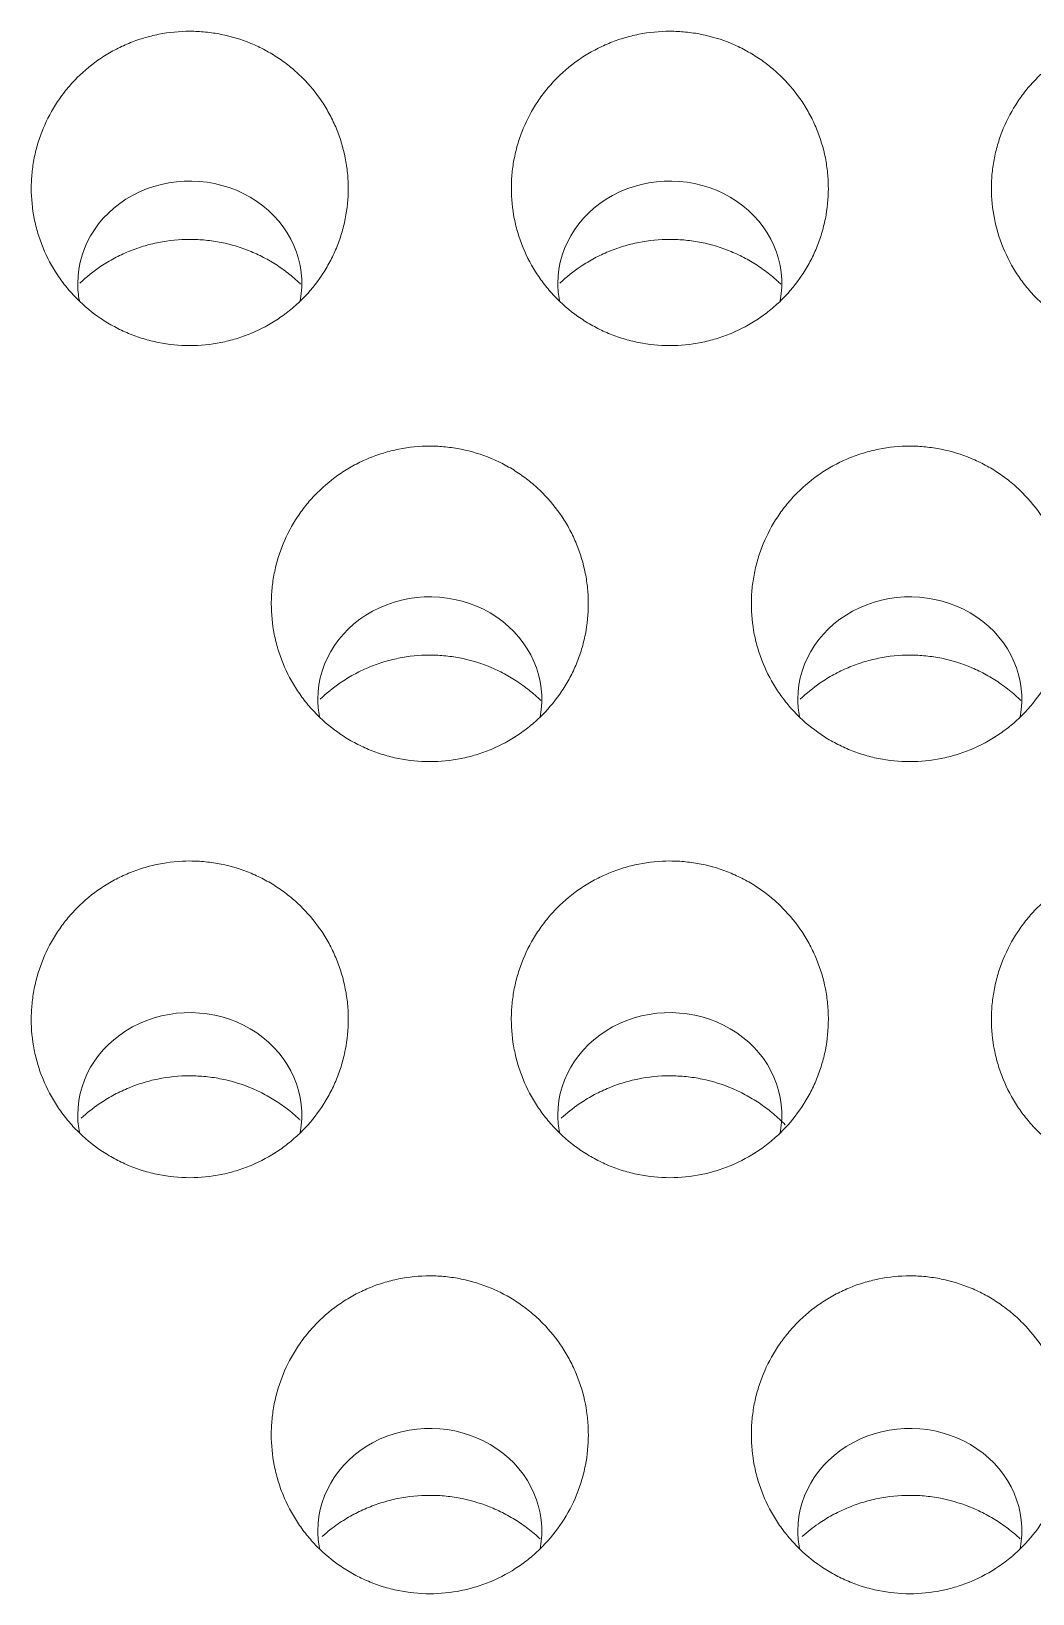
# Model space of a CAD drawing. Header units: millimetres. Extents: x 70151 to 230897, y 35202 to 113211.
# Drawn here: x 179191.67 to 179197.91, y 69223.71 to 69233.44 of the extents above; entities that cross this region are included whole.
import ezdxf

# ---------------------------------------------------------------- set-up
doc = ezdxf.new("R2010")
doc.units = ezdxf.units.MM
doc.header["$LTSCALE"] = 50
doc.layers.add('2-con', color=2, linetype='Continuous')
doc.layers.add('mark-B', color=2, linetype='Continuous', lineweight=20)

# ---------------------------------------------------------------- blocks, each defined once
blk = doc.blocks.new('무풍1WAY 대형')
at = {"layer": 'mark-B'}
for centre, start_param, end_param in [((-542.2275, -464.6576), 2.964977, 6.283185), ((-542.2275, -464.6576), 0, 0.172588), ((-539.2399, -464.6576), 2.964977, 6.283185), ((-539.2399, -464.6576), 0, 0.172588), ((-540.7337, -467.2448), 2.966255, 6.283185), ((-540.7337, -467.2448), 0, 0.171318), ((-537.7461, -467.2448), 2.966255, 6.283185), ((-537.7461, -467.2448), 0, 0.171318), ((-542.2275, -469.8321), 2.967433, 6.283185), ((-542.2275, -469.8321), 0, 0.17014), ((-539.2399, -469.8321), 2.967433, 6.283185), ((-539.2399, -469.8321), 0, 0.17014), ((-540.7337, -472.4195), 2.96861, 6.283185), ((-540.7337, -472.4195), 0, 0.168862), ((-537.7461, -472.4195), 2.96861, 6.283185), ((-537.7461, -472.4195), 0, 0.168862)]:
    blk.add_ellipse(centre, major_axis=(0.6971, 0), ratio=0.913545, start_param=start_param, end_param=end_param, dxfattribs=at)
for points, knots in [([(-542.2275, -464.2654), (-542.1615, -464.2654), (-542.0962, -464.272), (-541.9993, -464.2917), (-541.9676, -464.2998), (-541.9054, -464.3191), (-541.8445, -464.3414), (-541.786, -464.3695), (-541.7287, -464.4007), (-541.7006, -464.4178), (-541.62, -464.4727), (-541.5705, -464.5141), (-541.5027, -464.583), (-541.4812, -464.6072), (-541.4403, -464.6579), (-541.4213, -464.684), (-541.3684, -464.7645), (-541.3386, -464.8211), (-541.3022, -464.9104), (-541.2914, -464.941), (-541.273, -465.0026), (-541.2654, -465.0337), (-541.2471, -465.1275), (-541.2409, -465.191), (-541.2409, -465.2715), (-541.2413, -465.2877), (-541.2428, -465.3197), (-541.244, -465.3357), (-541.2487, -465.3834), (-541.2579, -465.4465), (-541.277, -465.524), (-541.292, -465.5698), (-541.3027, -465.6003), (-541.3085, -465.6154), (-541.339, -465.6899), (-541.3689, -465.7465), (-541.4219, -465.8269), (-541.4409, -465.853), (-541.4819, -465.9036), (-541.5035, -465.9277), (-541.5715, -465.9965), (-541.6211, -466.0378), (-541.6886, -466.0834), (-541.7024, -466.0923), (-541.7304, -466.1093), (-541.7445, -466.1174), (-541.7875, -466.1406), (-541.846, -466.1686), (-541.9223, -466.1962), (-541.9696, -466.2095), (-542.0015, -466.2175), (-542.0176, -466.2212), (-542.098, -466.2373), (-542.1627, -466.2437), (-542.2605, -466.2436), (-542.2932, -466.242), (-542.3588, -466.2354), (-542.3912, -466.2305), (-542.4869, -466.2111), (-542.549, -466.192), (-542.6243, -466.1604), (-542.6392, -466.1537), (-542.6688, -466.1395), (-542.6834, -466.132), (-542.7263, -466.1087), (-542.7816, -466.075), (-542.846, -466.0266), (-542.8826, -465.9946), (-542.9065, -465.9727), (-542.9182, -465.9613), (-542.9753, -465.9033), (-543.0157, -465.8533), (-543.0685, -465.7731), (-543.0849, -465.7455), (-543.1149, -465.6885), (-543.1286, -465.659), (-543.165, -465.5698), (-543.1832, -465.5087), (-543.2017, -465.4147), (-543.2063, -465.383), (-543.2126, -465.3187), (-543.2141, -465.2867), (-543.214, -465.1909), (-543.2079, -465.1275), (-543.1894, -465.0331), (-543.1816, -465.0016), (-543.1632, -464.94), (-543.1525, -464.9098), (-543.1163, -464.8211), (-543.0865, -464.7643), (-543.015, -464.6557), (-542.9745, -464.6057), (-542.9067, -464.5368), (-542.883, -464.5149), (-542.8455, -464.4836), (-542.8327, -464.4735), (-542.8066, -464.4538), (-542.7933, -464.4443), (-542.7261, -464.3988), (-542.6692, -464.3678), (-542.5942, -464.3362), (-542.5789, -464.3302), (-542.5481, -464.319), (-542.5325, -464.3138), (-542.4855, -464.2993), (-542.4539, -464.2913), (-542.3583, -464.272), (-542.2935, -464.2654), (-542.2275, -464.2654)], [0, 0, 0, 0, 0.03125, 0.03125, 0.046875, 0.046875, 0.0625, 0.078125, 0.078125, 0.09375, 0.09375, 0.125, 0.125, 0.140625, 0.140625, 0.15625, 0.15625, 0.1875, 0.1875, 0.203125, 0.203125, 0.21875, 0.21875, 0.25, 0.25, 0.257812, 0.257812, 0.265625, 0.265625, 0.28125, 0.296875, 0.304687, 0.304687, 0.3125, 0.3125, 0.34375, 0.34375, 0.359375, 0.359375, 0.375, 0.375, 0.40625, 0.40625, 0.414062, 0.414062, 0.421875, 0.421875, 0.4375, 0.453125, 0.460937, 0.460937, 0.46875, 0.46875, 0.5, 0.5, 0.515625, 0.515625, 0.53125, 0.53125, 0.5625, 0.5625, 0.570312, 0.570312, 0.578125, 0.578125, 0.59375, 0.609375, 0.617187, 0.617187, 0.625, 0.625, 0.65625, 0.65625, 0.671875, 0.671875, 0.6875, 0.6875, 0.71875, 0.71875, 0.734375, 0.734375, 0.75, 0.75, 0.78125, 0.78125, 0.796875, 0.796875, 0.8125, 0.8125, 0.84375, 0.84375, 0.875, 0.875, 0.890625, 0.890625, 0.898437, 0.898437, 0.90625, 0.90625, 0.9375, 0.9375, 0.945312, 0.945312, 0.953125, 0.953125, 0.96875, 0.96875, 1, 1, 1, 1]), ([(-539.2399, -464.2654), (-539.1739, -464.2654), (-539.1087, -464.272), (-539.0118, -464.2917), (-538.98, -464.2998), (-538.9179, -464.3191), (-538.8569, -464.3414), (-538.7984, -464.3695), (-538.7412, -464.4007), (-538.7131, -464.4178), (-538.6324, -464.4727), (-538.583, -464.5141), (-538.5152, -464.583), (-538.4936, -464.6072), (-538.4527, -464.6579), (-538.4337, -464.684), (-538.3808, -464.7645), (-538.3511, -464.8211), (-538.3146, -464.9104), (-538.3039, -464.941), (-538.2855, -465.0026), (-538.2779, -465.0337), (-538.2595, -465.1275), (-538.2533, -465.191), (-538.2533, -465.2715), (-538.2537, -465.2877), (-538.2553, -465.3197), (-538.2565, -465.3357), (-538.2611, -465.3834), (-538.2704, -465.4465), (-538.2895, -465.524), (-538.3044, -465.5698), (-538.3152, -465.6003), (-538.321, -465.6154), (-538.3514, -465.6899), (-538.3813, -465.7465), (-538.4343, -465.8269), (-538.4534, -465.853), (-538.4944, -465.9036), (-538.516, -465.9277), (-538.584, -465.9965), (-538.6336, -466.0378), (-538.701, -466.0834), (-538.7148, -466.0923), (-538.7428, -466.1093), (-538.757, -466.1174), (-538.7999, -466.1406), (-538.8584, -466.1686), (-538.9348, -466.1962), (-538.9821, -466.2095), (-539.0139, -466.2175), (-539.03, -466.2212), (-539.1104, -466.2373), (-539.1752, -466.2437), (-539.2729, -466.2436), (-539.3056, -466.242), (-539.3712, -466.2354), (-539.4036, -466.2305), (-539.4994, -466.2111), (-539.5614, -466.192), (-539.6367, -466.1604), (-539.6517, -466.1537), (-539.6813, -466.1395), (-539.6958, -466.132), (-539.7387, -466.1087), (-539.794, -466.075), (-539.8585, -466.0266), (-539.895, -465.9946), (-539.9189, -465.9727), (-539.9306, -465.9613), (-539.9878, -465.9033), (-540.0281, -465.8533), (-540.081, -465.7731), (-540.0973, -465.7455), (-540.1273, -465.6885), (-540.1411, -465.659), (-540.1775, -465.5698), (-540.1957, -465.5087), (-540.2141, -465.4147), (-540.2188, -465.383), (-540.225, -465.3187), (-540.2265, -465.2867), (-540.2265, -465.1909), (-540.2203, -465.1275), (-540.2019, -465.0331), (-540.1941, -465.0016), (-540.1757, -464.94), (-540.165, -464.9098), (-540.1288, -464.8211), (-540.0989, -464.7643), (-540.0275, -464.6557), (-539.987, -464.6057), (-539.9192, -464.5368), (-539.8954, -464.5149), (-539.8579, -464.4836), (-539.8451, -464.4735), (-539.819, -464.4538), (-539.8058, -464.4443), (-539.7386, -464.3988), (-539.6817, -464.3678), (-539.6066, -464.3362), (-539.5914, -464.3302), (-539.5605, -464.319), (-539.5449, -464.3138), (-539.4979, -464.2993), (-539.4664, -464.2913), (-539.3707, -464.272), (-539.3059, -464.2654), (-539.2399, -464.2654)], [0, 0, 0, 0, 0.03125, 0.03125, 0.046875, 0.046875, 0.0625, 0.078125, 0.078125, 0.09375, 0.09375, 0.125, 0.125, 0.140625, 0.140625, 0.15625, 0.15625, 0.1875, 0.1875, 0.203125, 0.203125, 0.21875, 0.21875, 0.25, 0.25, 0.257812, 0.257812, 0.265625, 0.265625, 0.28125, 0.296875, 0.304687, 0.304687, 0.3125, 0.3125, 0.34375, 0.34375, 0.359375, 0.359375, 0.375, 0.375, 0.40625, 0.40625, 0.414062, 0.414062, 0.421875, 0.421875, 0.4375, 0.453125, 0.460937, 0.460937, 0.46875, 0.46875, 0.5, 0.5, 0.515625, 0.515625, 0.53125, 0.53125, 0.5625, 0.5625, 0.570312, 0.570312, 0.578125, 0.578125, 0.59375, 0.609375, 0.617187, 0.617187, 0.625, 0.625, 0.65625, 0.65625, 0.671875, 0.671875, 0.6875, 0.6875, 0.71875, 0.71875, 0.734375, 0.734375, 0.75, 0.75, 0.78125, 0.78125, 0.796875, 0.796875, 0.8125, 0.8125, 0.84375, 0.84375, 0.875, 0.875, 0.890625, 0.890625, 0.898437, 0.898437, 0.90625, 0.90625, 0.9375, 0.9375, 0.945313, 0.945313, 0.953125, 0.953125, 0.96875, 0.96875, 1, 1, 1, 1]), ([(-541.5575, -464.6222), (-541.5892, -464.6504), (-541.6226, -464.6765), (-541.6717, -464.7102), (-541.6859, -464.7195), (-541.7147, -464.7372), (-541.7293, -464.7457), (-541.7735, -464.77), (-541.8339, -464.7992), (-541.9126, -464.8282), (-541.9614, -464.842), (-541.9942, -464.8505), (-542.0109, -464.8543), (-542.0938, -464.8712), (-542.1607, -464.8778), (-542.2616, -464.8778), (-542.2954, -464.8761), (-542.3631, -464.8692), (-542.3965, -464.864), (-542.4953, -464.8437), (-542.5593, -464.8237), (-542.6369, -464.7906), (-542.6524, -464.7836), (-542.6829, -464.7687), (-542.6978, -464.761), (-542.742, -464.7366), (-542.7989, -464.7015), (-542.8646, -464.6514), (-542.9016, -464.6187), (-542.9133, -464.6078)], [0, 0, 0, 0, 0.086067, 0.086067, 0.11998, 0.11998, 0.153892, 0.153892, 0.221716, 0.28954, 0.323452, 0.323452, 0.357364, 0.357364, 0.493013, 0.493013, 0.560837, 0.560837, 0.628661, 0.628661, 0.76431, 0.76431, 0.798222, 0.798222, 0.832134, 0.832134, 0.899959, 0.967783, 1, 1, 1, 1]), ([(-538.57, -464.6222), (-538.6016, -464.6504), (-538.635, -464.6765), (-538.6841, -464.7102), (-538.6983, -464.7195), (-538.7272, -464.7372), (-538.7417, -464.7457), (-538.786, -464.77), (-538.8463, -464.7992), (-538.9251, -464.8282), (-538.9738, -464.842), (-539.0067, -464.8505), (-539.0233, -464.8543), (-539.1063, -464.8712), (-539.1731, -464.8778), (-539.2741, -464.8778), (-539.3078, -464.8761), (-539.3756, -464.8692), (-539.409, -464.864), (-539.5078, -464.8437), (-539.5717, -464.8237), (-539.6494, -464.7906), (-539.6648, -464.7836), (-539.6953, -464.7687), (-539.7103, -464.761), (-539.7545, -464.7366), (-539.8114, -464.7015), (-539.877, -464.6514), (-539.914, -464.6187), (-539.9257, -464.6078)], [0, 0, 0, 0, 0.086067, 0.086067, 0.11998, 0.11998, 0.153892, 0.153892, 0.221716, 0.28954, 0.323452, 0.323452, 0.357364, 0.357364, 0.493013, 0.493013, 0.560837, 0.560837, 0.628661, 0.628661, 0.76431, 0.76431, 0.798222, 0.798222, 0.832134, 0.832134, 0.899958, 0.967783, 1, 1, 1, 1]), ([(-543.7212, -466.8543), (-543.6553, -466.8543), (-543.5901, -466.8609), (-543.4934, -466.8805), (-543.4616, -466.8886), (-543.3995, -466.9077), (-543.3386, -466.9299), (-543.2801, -466.9579), (-543.2229, -466.9889), (-543.1948, -467.0059), (-543.1141, -467.0606), (-543.0647, -467.1017), (-542.9968, -467.1704), (-542.9753, -467.1945), (-542.9344, -467.2449), (-542.9153, -467.271), (-542.8624, -467.3512), (-542.8326, -467.4076), (-542.7961, -467.4966), (-542.7853, -467.5271), (-542.7669, -467.5886), (-542.7593, -467.6195), (-542.7409, -467.7131), (-542.7347, -467.7764), (-542.7347, -467.8567), (-542.7351, -467.8728), (-542.7367, -467.9048), (-542.7379, -467.9207), (-542.7425, -467.9682), (-542.7518, -468.0311), (-542.771, -468.1084), (-542.7859, -468.1542), (-542.7967, -468.1845), (-542.8025, -468.1996), (-542.833, -468.2738), (-542.8629, -468.3302), (-542.916, -468.4104), (-542.9351, -468.4363), (-542.9761, -468.4867), (-542.9977, -468.5107), (-543.0657, -468.5792), (-543.1153, -468.6203), (-543.1828, -468.6657), (-543.1966, -468.6746), (-543.2245, -468.6914), (-543.2387, -468.6995), (-543.2816, -468.7226), (-543.3401, -468.7504), (-543.4164, -468.778), (-543.4636, -468.7911), (-543.4954, -468.7991), (-543.5115, -468.8028), (-543.5919, -468.8188), (-543.6565, -468.8252), (-543.7542, -468.8251), (-543.7869, -468.8235), (-543.8524, -468.8169), (-543.8848, -468.8121), (-543.9804, -468.7928), (-544.0424, -468.7738), (-544.1177, -468.7423), (-544.1326, -468.7356), (-544.1622, -468.7215), (-544.1767, -468.7141), (-544.2196, -468.6909), (-544.2749, -468.6574), (-544.3394, -468.6092), (-544.3759, -468.5773), (-544.3998, -468.5555), (-544.4116, -468.5442), (-544.4687, -468.4864), (-544.5091, -468.4366), (-544.562, -468.3567), (-544.5784, -468.3292), (-544.6084, -468.2724), (-544.6222, -468.243), (-544.6586, -468.154), (-544.6769, -468.0931), (-544.6953, -467.9994), (-544.7, -467.9678), (-544.7062, -467.9037), (-544.7078, -467.8718), (-544.7077, -467.7763), (-544.7016, -467.7131), (-544.683, -467.6189), (-544.6753, -467.5875), (-544.6568, -467.5261), (-544.6355, -467.466), (-544.6084, -467.4082), (-544.5785, -467.3516), (-544.5621, -467.3239), (-544.5085, -467.2428), (-544.4679, -467.1929), (-544.4001, -467.1244), (-544.3763, -467.1026), (-544.3388, -467.0714), (-544.326, -467.0613), (-544.2999, -467.0417), (-544.2867, -467.0323), (-544.2195, -466.987), (-544.1626, -466.9562), (-544.0876, -466.9247), (-544.0724, -466.9188), (-544.0416, -466.9076), (-544.0259, -466.9024), (-543.979, -466.888), (-543.9474, -466.8801), (-543.8519, -466.8609), (-543.7872, -466.8543), (-543.7212, -466.8543)], [0, 0, 0, 0, 0.03125, 0.03125, 0.046875, 0.046875, 0.0625, 0.078125, 0.078125, 0.09375, 0.09375, 0.125, 0.125, 0.140625, 0.140625, 0.15625, 0.15625, 0.1875, 0.1875, 0.203125, 0.203125, 0.21875, 0.21875, 0.25, 0.25, 0.257812, 0.257812, 0.265625, 0.265625, 0.28125, 0.296875, 0.304687, 0.304687, 0.3125, 0.3125, 0.34375, 0.34375, 0.359375, 0.359375, 0.375, 0.375, 0.40625, 0.40625, 0.414062, 0.414062, 0.421875, 0.421875, 0.4375, 0.453125, 0.460937, 0.460937, 0.46875, 0.46875, 0.5, 0.5, 0.515625, 0.515625, 0.53125, 0.53125, 0.5625, 0.5625, 0.570312, 0.570312, 0.578125, 0.578125, 0.59375, 0.609375, 0.617187, 0.617187, 0.625, 0.625, 0.65625, 0.65625, 0.671875, 0.671875, 0.6875, 0.6875, 0.71875, 0.71875, 0.734375, 0.734375, 0.75, 0.75, 0.78125, 0.78125, 0.796875, 0.796875, 0.8125, 0.828125, 0.828125, 0.84375, 0.84375, 0.875, 0.875, 0.890625, 0.890625, 0.898437, 0.898437, 0.90625, 0.90625, 0.9375, 0.9375, 0.945312, 0.945312, 0.953125, 0.953125, 0.96875, 0.96875, 1, 1, 1, 1]), ([(-540.7337, -466.8543), (-540.6678, -466.8543), (-540.6026, -466.8609), (-540.5058, -466.8805), (-540.4741, -466.8886), (-540.412, -466.9077), (-540.3511, -466.9299), (-540.2926, -466.9579), (-540.2354, -466.9889), (-540.2073, -467.0059), (-540.1266, -467.0606), (-540.0771, -467.1017), (-540.0093, -467.1704), (-539.9877, -467.1945), (-539.9468, -467.2449), (-539.9278, -467.271), (-539.8749, -467.3512), (-539.8451, -467.4076), (-539.8086, -467.4966), (-539.7978, -467.5271), (-539.7794, -467.5886), (-539.7718, -467.6195), (-539.7534, -467.7131), (-539.7472, -467.7764), (-539.7472, -467.8567), (-539.7476, -467.8728), (-539.7492, -467.9048), (-539.7503, -467.9207), (-539.755, -467.9682), (-539.7643, -468.0311), (-539.7834, -468.1084), (-539.7984, -468.1542), (-539.8092, -468.1845), (-539.8149, -468.1996), (-539.8455, -468.2738), (-539.8754, -468.3302), (-539.9285, -468.4104), (-539.9475, -468.4363), (-539.9885, -468.4867), (-540.0101, -468.5107), (-540.0782, -468.5792), (-540.1278, -468.6203), (-540.1952, -468.6657), (-540.209, -468.6746), (-540.237, -468.6914), (-540.2511, -468.6995), (-540.2941, -468.7226), (-540.3526, -468.7504), (-540.4289, -468.778), (-540.4761, -468.7911), (-540.5079, -468.7991), (-540.524, -468.8028), (-540.6043, -468.8188), (-540.669, -468.8252), (-540.7667, -468.8251), (-540.7993, -468.8235), (-540.8649, -468.8169), (-540.8972, -468.8121), (-540.9929, -468.7928), (-541.0549, -468.7738), (-541.1301, -468.7423), (-541.1451, -468.7356), (-541.1747, -468.7215), (-541.1892, -468.7141), (-541.2321, -468.6909), (-541.2874, -468.6574), (-541.3518, -468.6092), (-541.3884, -468.5773), (-541.4123, -468.5555), (-541.424, -468.5442), (-541.4812, -468.4864), (-541.5216, -468.4366), (-541.5745, -468.3567), (-541.5908, -468.3292), (-541.6209, -468.2724), (-541.6346, -468.243), (-541.6711, -468.154), (-541.6893, -468.0931), (-541.7078, -467.9994), (-541.7125, -467.9678), (-541.7187, -467.9037), (-541.7202, -467.8718), (-541.7202, -467.7763), (-541.714, -467.7131), (-541.6955, -467.6189), (-541.6877, -467.5875), (-541.6693, -467.5261), (-541.6479, -467.466), (-541.6209, -467.4082), (-541.591, -467.3516), (-541.5745, -467.3239), (-541.5209, -467.2428), (-541.4804, -467.1929), (-541.4126, -467.1244), (-541.3888, -467.1026), (-541.3513, -467.0714), (-541.3385, -467.0613), (-541.3124, -467.0417), (-541.2991, -467.0323), (-541.232, -466.987), (-541.1751, -466.9562), (-541.1, -466.9247), (-541.0848, -466.9188), (-541.054, -466.9076), (-541.0384, -466.9024), (-540.9915, -466.888), (-540.9599, -466.8801), (-540.8644, -466.8609), (-540.7996, -466.8543), (-540.7337, -466.8543)], [0, 0, 0, 0, 0.03125, 0.03125, 0.046875, 0.046875, 0.0625, 0.078125, 0.078125, 0.09375, 0.09375, 0.125, 0.125, 0.140625, 0.140625, 0.15625, 0.15625, 0.1875, 0.1875, 0.203125, 0.203125, 0.21875, 0.21875, 0.25, 0.25, 0.257813, 0.257813, 0.265625, 0.265625, 0.28125, 0.296875, 0.304688, 0.304688, 0.3125, 0.3125, 0.34375, 0.34375, 0.359375, 0.359375, 0.375, 0.375, 0.40625, 0.40625, 0.414063, 0.414063, 0.421875, 0.421875, 0.4375, 0.453125, 0.460938, 0.460938, 0.46875, 0.46875, 0.5, 0.5, 0.515625, 0.515625, 0.53125, 0.53125, 0.5625, 0.5625, 0.570313, 0.570313, 0.578125, 0.578125, 0.59375, 0.609375, 0.617188, 0.617188, 0.625, 0.625, 0.65625, 0.65625, 0.671875, 0.671875, 0.6875, 0.6875, 0.71875, 0.71875, 0.734375, 0.734375, 0.75, 0.75, 0.78125, 0.78125, 0.796875, 0.796875, 0.8125, 0.828125, 0.828125, 0.84375, 0.84375, 0.875, 0.875, 0.890625, 0.890625, 0.898438, 0.898438, 0.90625, 0.90625, 0.9375, 0.9375, 0.945313, 0.945313, 0.953125, 0.953125, 0.96875, 0.96875, 1, 1, 1, 1]), ([(-537.7461, -466.8543), (-537.6802, -466.8543), (-537.615, -466.8609), (-537.5183, -466.8805), (-537.4865, -466.8886), (-537.4244, -466.9077), (-537.3635, -466.9299), (-537.305, -466.9579), (-537.2478, -466.9889), (-537.2197, -467.0059), (-537.139, -467.0606), (-537.0896, -467.1017), (-537.0218, -467.1704), (-537.0002, -467.1945), (-536.9593, -467.2449), (-536.9402, -467.271), (-536.8873, -467.3512), (-536.8575, -467.4076), (-536.821, -467.4966), (-536.8102, -467.5271), (-536.7918, -467.5886), (-536.7842, -467.6195), (-536.7658, -467.7131), (-536.7596, -467.7764), (-536.7596, -467.8567), (-536.76, -467.8728), (-536.7616, -467.9048), (-536.7628, -467.9207), (-536.7675, -467.9682), (-536.7767, -468.0311), (-536.7959, -468.1084), (-536.8109, -468.1542), (-536.8216, -468.1845), (-536.8274, -468.1996), (-536.8579, -468.2738), (-536.8878, -468.3302), (-536.9409, -468.4104), (-536.96, -468.4363), (-537.001, -468.4867), (-537.0226, -468.5107), (-537.0906, -468.5792), (-537.1402, -468.6203), (-537.2077, -468.6657), (-537.2215, -468.6746), (-537.2494, -468.6914), (-537.2636, -468.6995), (-537.3065, -468.7226), (-537.365, -468.7504), (-537.4413, -468.778), (-537.4885, -468.7911), (-537.5204, -468.7991), (-537.5364, -468.8028), (-537.6168, -468.8188), (-537.6815, -468.8252), (-537.7791, -468.8251), (-537.8118, -468.8235), (-537.8773, -468.8169), (-537.9097, -468.8121), (-538.0053, -468.7928), (-538.0673, -468.7738), (-538.1426, -468.7423), (-538.1575, -468.7356), (-538.1871, -468.7215), (-538.2016, -468.7141), (-538.2445, -468.6909), (-538.2998, -468.6574), (-538.3643, -468.6092), (-538.4008, -468.5773), (-538.4247, -468.5555), (-538.4365, -468.5442), (-538.4937, -468.4864), (-538.534, -468.4366), (-538.5869, -468.3567), (-538.6033, -468.3292), (-538.6333, -468.2724), (-538.6471, -468.243), (-538.6835, -468.154), (-538.7018, -468.0931), (-538.7202, -467.9994), (-538.7249, -467.9678), (-538.7311, -467.9037), (-538.7327, -467.8718), (-538.7326, -467.7763), (-538.7265, -467.7131), (-538.7079, -467.6189), (-538.7002, -467.5875), (-538.6817, -467.5261), (-538.6604, -467.466), (-538.6333, -467.4082), (-538.6034, -467.3516), (-538.587, -467.3239), (-538.5334, -467.2428), (-538.4928, -467.1929), (-538.425, -467.1244), (-538.4012, -467.1026), (-538.3637, -467.0714), (-538.3509, -467.0613), (-538.3248, -467.0417), (-538.3116, -467.0323), (-538.2444, -466.987), (-538.1875, -466.9562), (-538.1125, -466.9247), (-538.0973, -466.9188), (-538.0665, -466.9076), (-538.0508, -466.9024), (-538.0039, -466.888), (-537.9724, -466.8801), (-537.8768, -466.8609), (-537.8121, -466.8543), (-537.7461, -466.8543)], [0, 0, 0, 0, 0.03125, 0.03125, 0.046875, 0.046875, 0.0625, 0.078125, 0.078125, 0.09375, 0.09375, 0.125, 0.125, 0.140625, 0.140625, 0.15625, 0.15625, 0.1875, 0.1875, 0.203125, 0.203125, 0.21875, 0.21875, 0.25, 0.25, 0.257812, 0.257812, 0.265625, 0.265625, 0.28125, 0.296875, 0.304687, 0.304687, 0.3125, 0.3125, 0.34375, 0.34375, 0.359375, 0.359375, 0.375, 0.375, 0.40625, 0.40625, 0.414062, 0.414062, 0.421875, 0.421875, 0.4375, 0.453125, 0.460937, 0.460937, 0.46875, 0.46875, 0.5, 0.5, 0.515625, 0.515625, 0.53125, 0.53125, 0.5625, 0.5625, 0.570312, 0.570312, 0.578125, 0.578125, 0.59375, 0.609375, 0.617187, 0.617187, 0.625, 0.625, 0.65625, 0.65625, 0.671875, 0.671875, 0.6875, 0.6875, 0.71875, 0.71875, 0.734375, 0.734375, 0.75, 0.75, 0.78125, 0.78125, 0.796875, 0.796875, 0.8125, 0.828125, 0.828125, 0.84375, 0.84375, 0.875, 0.875, 0.890625, 0.890625, 0.898437, 0.898437, 0.90625, 0.90625, 0.9375, 0.9375, 0.945312, 0.945312, 0.953125, 0.953125, 0.96875, 0.96875, 1, 1, 1, 1]), ([(-540.0582, -467.2248), (-540.0929, -467.2567), (-540.1299, -467.2861), (-540.1829, -467.3225), (-540.197, -467.3316), (-540.2255, -467.3492), (-540.24, -467.3576), (-540.2838, -467.3816), (-540.3436, -467.4107), (-540.4217, -467.4393), (-540.47, -467.4531), (-540.5026, -467.4614), (-540.519, -467.4652), (-540.6013, -467.482), (-540.6675, -467.4886), (-540.7675, -467.4885), (-540.801, -467.4868), (-540.8681, -467.48), (-540.9012, -467.4749), (-540.9991, -467.4548), (-541.0625, -467.435), (-541.1395, -467.4021), (-541.1548, -467.3952), (-541.185, -467.3805), (-541.1998, -467.3727), (-541.2436, -467.3486), (-541.3, -467.3138), (-541.3657, -467.2637), (-541.403, -467.2306), (-541.4273, -467.2079), (-541.4393, -467.1962), (-541.4511, -467.1841), (-541.4513, -467.1839), (-541.4514, -467.1837)], [0, 0, 0, 0, 0.0924, 0.0924, 0.124798, 0.124798, 0.157196, 0.157196, 0.221993, 0.286789, 0.319187, 0.319187, 0.351585, 0.351585, 0.481177, 0.481177, 0.545974, 0.545974, 0.61077, 0.61077, 0.740362, 0.740362, 0.772761, 0.772761, 0.805159, 0.805159, 0.869955, 0.934751, 0.967149, 0.967149, 0.999547, 0.999547, 1, 1, 1, 1]), ([(-537.0707, -467.2248), (-537.1054, -467.2567), (-537.1423, -467.2861), (-537.1953, -467.3225), (-537.2094, -467.3316), (-537.238, -467.3492), (-537.2524, -467.3576), (-537.2963, -467.3816), (-537.3561, -467.4107), (-537.4341, -467.4393), (-537.4825, -467.4531), (-537.515, -467.4614), (-537.5315, -467.4652), (-537.6137, -467.482), (-537.6799, -467.4886), (-537.78, -467.4885), (-537.8134, -467.4868), (-537.8806, -467.48), (-537.9137, -467.4749), (-538.0116, -467.4548), (-538.075, -467.435), (-538.1519, -467.4021), (-538.1673, -467.3952), (-538.1974, -467.3805), (-538.2123, -467.3727), (-538.2561, -467.3486), (-538.3125, -467.3138), (-538.3782, -467.2637), (-538.4154, -467.2306), (-538.4297, -467.2173), (-538.4317, -467.2154), (-538.4338, -467.2134)], [0, 0, 0, 0, 0.094998, 0.094998, 0.128307, 0.128307, 0.161616, 0.161616, 0.228234, 0.294851, 0.32816, 0.32816, 0.361469, 0.361469, 0.494705, 0.494705, 0.561323, 0.561323, 0.627941, 0.627941, 0.761177, 0.761177, 0.794486, 0.794486, 0.827795, 0.827795, 0.894413, 0.961031, 0.99434, 0.99434, 1, 1, 1, 1]), ([(-542.2275, -469.4433), (-542.1616, -469.4433), (-542.0965, -469.4499), (-542.0159, -469.4661), (-541.9999, -469.4697), (-541.9682, -469.4778), (-541.9526, -469.4822), (-541.906, -469.4964), (-541.8452, -469.5185), (-541.7867, -469.5463), (-541.7295, -469.5772), (-541.7014, -469.5942), (-541.6208, -469.6486), (-541.5713, -469.6895), (-541.5034, -469.7579), (-541.4819, -469.7819), (-541.4409, -469.8322), (-541.4219, -469.8581), (-541.3689, -469.938), (-541.339, -469.9942), (-541.3025, -470.083), (-541.2917, -470.1134), (-541.2733, -470.1746), (-541.2656, -470.2055), (-541.2472, -470.2988), (-541.241, -470.3619), (-541.241, -470.442), (-541.2414, -470.4581), (-541.243, -470.4899), (-541.2442, -470.5058), (-541.2489, -470.5532), (-541.2582, -470.6159), (-541.2735, -470.6775), (-541.292, -470.7386), (-541.3028, -470.7691), (-541.3395, -470.8578), (-541.3694, -470.914), (-541.4226, -470.9939), (-541.4417, -471.0198), (-541.4827, -471.0699), (-541.5043, -471.0938), (-541.5723, -471.1621), (-541.6219, -471.203), (-541.6894, -471.2482), (-541.7032, -471.257), (-541.7312, -471.2737), (-541.7453, -471.2818), (-541.7882, -471.3047), (-541.8467, -471.3324), (-541.9229, -471.3598), (-541.9701, -471.3729), (-542.0019, -471.3809), (-542.018, -471.3845), (-542.0982, -471.4005), (-542.1628, -471.4068), (-542.2604, -471.4067), (-542.293, -471.4051), (-542.3585, -471.3986), (-542.3908, -471.3937), (-542.4864, -471.3746), (-542.5484, -471.3557), (-542.6235, -471.3244), (-542.6385, -471.3177), (-542.6681, -471.3037), (-542.6826, -471.2963), (-542.7255, -471.2732), (-542.7808, -471.2399), (-542.8452, -471.1918), (-542.8818, -471.1602), (-542.9057, -471.1384), (-542.9174, -471.1272), (-542.9746, -471.0697), (-543.015, -471.02), (-543.068, -470.9404), (-543.0843, -470.913), (-543.1144, -470.8564), (-543.1282, -470.8271), (-543.1647, -470.7384), (-543.183, -470.6777), (-543.2015, -470.5843), (-543.2061, -470.5527), (-543.2124, -470.4888), (-543.2139, -470.457), (-543.2139, -470.3618), (-543.2077, -470.2988), (-543.1891, -470.2048), (-543.1813, -470.1735), (-543.1629, -470.1123), (-543.1415, -470.0524), (-543.1076, -469.9804), (-543.0841, -469.9385), (-543.0677, -469.9109), (-543.0591, -469.8973), (-543.0144, -469.83), (-542.9738, -469.7803), (-542.906, -469.7121), (-542.8822, -469.6903), (-542.8447, -469.6593), (-542.8318, -469.6493), (-542.8057, -469.6298), (-542.7925, -469.6204), (-542.7253, -469.5753), (-542.6685, -469.5447), (-542.5935, -469.5134), (-542.5783, -469.5075), (-542.5475, -469.4964), (-542.5319, -469.4912), (-542.485, -469.4769), (-542.4535, -469.4689), (-542.358, -469.4499), (-542.2933, -469.4433), (-542.2275, -469.4433)], [0, 0, 0, 0, 0.03125, 0.03125, 0.039063, 0.039063, 0.046875, 0.046875, 0.0625, 0.078125, 0.078125, 0.09375, 0.09375, 0.125, 0.125, 0.140625, 0.140625, 0.15625, 0.15625, 0.1875, 0.1875, 0.203125, 0.203125, 0.21875, 0.21875, 0.25, 0.25, 0.257813, 0.257813, 0.265625, 0.265625, 0.28125, 0.296875, 0.296875, 0.3125, 0.3125, 0.34375, 0.34375, 0.359375, 0.359375, 0.375, 0.375, 0.40625, 0.40625, 0.414063, 0.414063, 0.421875, 0.421875, 0.4375, 0.453125, 0.460938, 0.460938, 0.46875, 0.46875, 0.5, 0.5, 0.515625, 0.515625, 0.53125, 0.53125, 0.5625, 0.5625, 0.570312, 0.570312, 0.578125, 0.578125, 0.59375, 0.609375, 0.617187, 0.617187, 0.625, 0.625, 0.65625, 0.65625, 0.671875, 0.671875, 0.6875, 0.6875, 0.71875, 0.71875, 0.734375, 0.734375, 0.75, 0.75, 0.78125, 0.78125, 0.796875, 0.796875, 0.8125, 0.828125, 0.835937, 0.835937, 0.84375, 0.84375, 0.875, 0.875, 0.890625, 0.890625, 0.898437, 0.898437, 0.90625, 0.90625, 0.9375, 0.9375, 0.945312, 0.945312, 0.953125, 0.953125, 0.96875, 0.96875, 1, 1, 1, 1]), ([(-539.2399, -469.4433), (-539.1741, -469.4433), (-539.1089, -469.4499), (-539.0284, -469.4661), (-539.0124, -469.4697), (-538.9807, -469.4778), (-538.965, -469.4822), (-538.9185, -469.4964), (-538.8576, -469.5185), (-538.7992, -469.5463), (-538.742, -469.5772), (-538.7139, -469.5942), (-538.6332, -469.6486), (-538.5838, -469.6895), (-538.5159, -469.7579), (-538.4943, -469.7819), (-538.4534, -469.8322), (-538.4343, -469.8581), (-538.3813, -469.938), (-538.3515, -469.9942), (-538.315, -470.083), (-538.3042, -470.1134), (-538.2857, -470.1746), (-538.2781, -470.2055), (-538.2597, -470.2988), (-538.2535, -470.3619), (-538.2535, -470.442), (-538.2539, -470.4581), (-538.2555, -470.4899), (-538.2566, -470.5058), (-538.2613, -470.5532), (-538.2706, -470.6159), (-538.286, -470.6775), (-538.3044, -470.7386), (-538.3153, -470.7691), (-538.3519, -470.8578), (-538.3819, -470.914), (-538.435, -470.9939), (-538.4541, -471.0198), (-538.4951, -471.0699), (-538.5167, -471.0938), (-538.5848, -471.1621), (-538.6344, -471.203), (-538.7018, -471.2482), (-538.7157, -471.257), (-538.7436, -471.2737), (-538.7577, -471.2818), (-538.8006, -471.3047), (-538.8591, -471.3324), (-538.9354, -471.3598), (-538.9825, -471.3729), (-539.0143, -471.3809), (-539.0304, -471.3845), (-539.1107, -471.4005), (-539.1753, -471.4068), (-539.2728, -471.4067), (-539.3055, -471.4051), (-539.3709, -471.3986), (-539.4033, -471.3937), (-539.4989, -471.3746), (-539.5608, -471.3557), (-539.636, -471.3244), (-539.651, -471.3177), (-539.6805, -471.3037), (-539.695, -471.2963), (-539.7379, -471.2732), (-539.7932, -471.2399), (-539.8577, -471.1918), (-539.8942, -471.1602), (-539.9181, -471.1384), (-539.9299, -471.1272), (-539.9871, -471.0697), (-540.0275, -471.02), (-540.0804, -470.9404), (-540.0968, -470.913), (-540.1269, -470.8564), (-540.1407, -470.8271), (-540.1772, -470.7384), (-540.1954, -470.6777), (-540.2139, -470.5843), (-540.2186, -470.5527), (-540.2248, -470.4888), (-540.2264, -470.457), (-540.2263, -470.3618), (-540.2202, -470.2988), (-540.2016, -470.2048), (-540.1938, -470.1735), (-540.1753, -470.1123), (-540.1539, -470.0524), (-540.1201, -469.9804), (-540.0966, -469.9385), (-540.0801, -469.9109), (-540.0715, -469.8973), (-540.0268, -469.83), (-539.9863, -469.7803), (-539.9184, -469.7121), (-539.8946, -469.6903), (-539.8571, -469.6593), (-539.8443, -469.6493), (-539.8182, -469.6298), (-539.805, -469.6204), (-539.7378, -469.5753), (-539.6809, -469.5447), (-539.6059, -469.5134), (-539.5907, -469.5075), (-539.5599, -469.4964), (-539.5443, -469.4912), (-539.4974, -469.4769), (-539.4659, -469.4689), (-539.3705, -469.4499), (-539.3058, -469.4433), (-539.2399, -469.4433)], [0, 0, 0, 0, 0.03125, 0.03125, 0.039062, 0.039062, 0.046875, 0.046875, 0.0625, 0.078125, 0.078125, 0.09375, 0.09375, 0.125, 0.125, 0.140625, 0.140625, 0.15625, 0.15625, 0.1875, 0.1875, 0.203125, 0.203125, 0.21875, 0.21875, 0.25, 0.25, 0.257813, 0.257813, 0.265625, 0.265625, 0.28125, 0.296875, 0.296875, 0.3125, 0.3125, 0.34375, 0.34375, 0.359375, 0.359375, 0.375, 0.375, 0.40625, 0.40625, 0.414063, 0.414063, 0.421875, 0.421875, 0.4375, 0.453125, 0.460938, 0.460938, 0.46875, 0.46875, 0.5, 0.5, 0.515625, 0.515625, 0.53125, 0.53125, 0.5625, 0.5625, 0.570313, 0.570313, 0.578125, 0.578125, 0.59375, 0.609375, 0.617188, 0.617188, 0.625, 0.625, 0.65625, 0.65625, 0.671875, 0.671875, 0.6875, 0.6875, 0.71875, 0.71875, 0.734375, 0.734375, 0.75, 0.75, 0.78125, 0.78125, 0.796875, 0.796875, 0.8125, 0.828125, 0.835938, 0.835938, 0.84375, 0.84375, 0.875, 0.875, 0.890625, 0.890625, 0.898438, 0.898438, 0.90625, 0.90625, 0.9375, 0.9375, 0.945313, 0.945313, 0.953125, 0.953125, 0.96875, 0.96875, 1, 1, 1, 1]), ([(-541.5451, -469.8319), (-541.5837, -469.8687), (-541.6251, -469.9024), (-541.6831, -469.9423), (-541.697, -469.9513), (-541.7253, -469.9687), (-541.7395, -469.977), (-541.7829, -470.0008), (-541.842, -470.0294), (-541.9191, -470.0578), (-541.9669, -470.0714), (-541.999, -470.0796), (-542.0153, -470.0834), (-542.0966, -470.0999), (-542.162, -470.1065), (-542.2609, -470.1064), (-542.294, -470.1047), (-542.3603, -470.098), (-542.3931, -470.0929), (-542.4898, -470.073), (-542.5525, -470.0535), (-542.6285, -470.021), (-542.6437, -470.0141), (-542.6735, -469.9996), (-542.6882, -469.992), (-542.7314, -469.9681), (-542.7872, -469.9337), (-542.8521, -469.8841), (-542.8889, -469.8515), (-542.9065, -469.8351), (-542.912, -469.8299), (-542.9174, -469.8246)], [0, 0, 0, 0, 0.106293, 0.106293, 0.138838, 0.138838, 0.171384, 0.171384, 0.236475, 0.301567, 0.334112, 0.334112, 0.366658, 0.366658, 0.496841, 0.496841, 0.561932, 0.561932, 0.627024, 0.627024, 0.757206, 0.757206, 0.789752, 0.789752, 0.822298, 0.822298, 0.887389, 0.95248, 0.985026, 0.985026, 1, 1, 1, 1]), ([(-538.5575, -469.8319), (-538.5961, -469.8687), (-538.6376, -469.9024), (-538.6956, -469.9423), (-538.7095, -469.9513), (-538.7377, -469.9687), (-538.752, -469.977), (-538.7953, -470.0008), (-538.8544, -470.0294), (-538.9315, -470.0578), (-538.9793, -470.0714), (-539.0115, -470.0796), (-539.0278, -470.0834), (-539.109, -470.0999), (-539.1745, -470.1065), (-539.2734, -470.1064), (-539.3064, -470.1047), (-539.3728, -470.098), (-539.4055, -470.0929), (-539.5023, -470.073), (-539.5649, -470.0535), (-539.641, -470.021), (-539.6561, -470.0141), (-539.6859, -469.9996), (-539.7006, -469.992), (-539.7439, -469.9681), (-539.7996, -469.9337), (-539.8646, -469.8841), (-539.9014, -469.8515), (-539.919, -469.8351), (-539.9244, -469.8299), (-539.9299, -469.8246)], [0, 0, 0, 0, 0.106293, 0.106293, 0.138838, 0.138838, 0.171384, 0.171384, 0.236475, 0.301567, 0.334112, 0.334112, 0.366658, 0.366658, 0.496841, 0.496841, 0.561932, 0.561932, 0.627024, 0.627024, 0.757206, 0.757206, 0.789752, 0.789752, 0.822298, 0.822298, 0.887389, 0.95248, 0.985026, 0.985026, 1, 1, 1, 1]), ([(-543.7212, -472.0324), (-543.6555, -472.0324), (-543.5904, -472.0388), (-543.5099, -472.055), (-543.4939, -472.0586), (-543.4623, -472.0666), (-543.4466, -472.071), (-543.4001, -472.0852), (-543.3392, -472.1071), (-543.2808, -472.1348), (-543.2237, -472.1655), (-543.1956, -472.1824), (-543.1149, -472.2366), (-543.0654, -472.2774), (-542.9975, -472.3455), (-542.976, -472.3693), (-542.935, -472.4194), (-542.9159, -472.4452), (-542.8629, -472.5249), (-542.833, -472.5809), (-542.7965, -472.6693), (-542.7856, -472.6997), (-542.7672, -472.7607), (-542.7595, -472.7915), (-542.7411, -472.8845), (-542.7349, -472.9474), (-542.7349, -473.0434), (-542.7365, -473.0752), (-542.7427, -473.1382), (-542.752, -473.2007), (-542.7674, -473.2621), (-542.7859, -473.3231), (-542.7968, -473.3534), (-542.8335, -473.4419), (-542.8634, -473.4978), (-542.9166, -473.5774), (-542.9358, -473.6032), (-542.9768, -473.6532), (-542.9984, -473.677), (-543.0665, -473.7449), (-543.1161, -473.7856), (-543.1836, -473.8306), (-543.1974, -473.8394), (-543.2253, -473.8561), (-543.2394, -473.8641), (-543.2823, -473.8869), (-543.3407, -473.9145), (-543.4169, -473.9417), (-543.4641, -473.9547), (-543.4959, -473.9627), (-543.5119, -473.9663), (-543.5921, -473.9821), (-543.6567, -473.9884), (-543.7541, -473.9884), (-543.7867, -473.9868), (-543.8521, -473.9803), (-543.8844, -473.9754), (-543.9799, -473.9564), (-544.0419, -473.9376), (-544.132, -473.9002), (-544.1617, -473.8862), (-544.2189, -473.8556), (-544.2741, -473.8224), (-544.3386, -473.7746), (-544.3752, -473.743), (-544.3991, -473.7213), (-544.4108, -473.7102), (-544.4681, -473.6529), (-544.5085, -473.6034), (-544.5615, -473.5241), (-544.5779, -473.4968), (-544.6005, -473.4545), (-544.6077, -473.4401), (-544.6214, -473.4111), (-544.6279, -473.3964), (-544.6583, -473.3228), (-544.6766, -473.2623), (-544.6952, -473.1691), (-544.6998, -473.1376), (-544.7061, -473.0739), (-544.7076, -473.0422), (-544.7076, -472.9473), (-544.7014, -472.8844), (-544.6828, -472.7908), (-544.675, -472.7596), (-544.6565, -472.6986), (-544.6351, -472.6388), (-544.6012, -472.5671), (-544.5776, -472.5254), (-544.5612, -472.4979), (-544.5525, -472.4842), (-544.5078, -472.4172), (-544.4672, -472.3678), (-544.3994, -472.2998), (-544.3756, -472.2781), (-544.338, -472.2473), (-544.3252, -472.2372), (-544.2991, -472.2179), (-544.2859, -472.2085), (-544.2187, -472.1636), (-544.1619, -472.1332), (-544.0869, -472.102), (-544.0718, -472.0961), (-544.041, -472.0851), (-544.0254, -472.0799), (-543.9785, -472.0657), (-543.947, -472.0578), (-543.8517, -472.0388), (-543.787, -472.0324), (-543.7212, -472.0324)], [0, 0, 0, 0, 0.03125, 0.03125, 0.039062, 0.039062, 0.046875, 0.046875, 0.0625, 0.078125, 0.078125, 0.09375, 0.09375, 0.125, 0.125, 0.140625, 0.140625, 0.15625, 0.15625, 0.1875, 0.1875, 0.203125, 0.203125, 0.21875, 0.21875, 0.25, 0.25, 0.265625, 0.265625, 0.28125, 0.296875, 0.296875, 0.3125, 0.3125, 0.34375, 0.34375, 0.359375, 0.359375, 0.375, 0.375, 0.40625, 0.40625, 0.414063, 0.414063, 0.421875, 0.421875, 0.4375, 0.453125, 0.460938, 0.460938, 0.46875, 0.46875, 0.5, 0.5, 0.515625, 0.515625, 0.53125, 0.53125, 0.5625, 0.5625, 0.578125, 0.578125, 0.59375, 0.609375, 0.617188, 0.617188, 0.625, 0.625, 0.65625, 0.65625, 0.671875, 0.671875, 0.679688, 0.679688, 0.6875, 0.6875, 0.71875, 0.71875, 0.734375, 0.734375, 0.75, 0.75, 0.78125, 0.78125, 0.796875, 0.796875, 0.8125, 0.828125, 0.835937, 0.835937, 0.84375, 0.84375, 0.875, 0.875, 0.890625, 0.890625, 0.898437, 0.898437, 0.90625, 0.90625, 0.9375, 0.9375, 0.945312, 0.945312, 0.953125, 0.953125, 0.96875, 0.96875, 1, 1, 1, 1]), ([(-540.7337, -472.0324), (-540.6679, -472.0324), (-540.6028, -472.0388), (-540.5224, -472.055), (-540.5063, -472.0586), (-540.4747, -472.0666), (-540.459, -472.071), (-540.4125, -472.0852), (-540.3517, -472.1071), (-540.2933, -472.1348), (-540.2361, -472.1655), (-540.208, -472.1824), (-540.1274, -472.2366), (-540.0779, -472.2774), (-540.01, -472.3455), (-539.9884, -472.3693), (-539.9474, -472.4194), (-539.9284, -472.4452), (-539.8753, -472.5249), (-539.8455, -472.5809), (-539.8089, -472.6693), (-539.7981, -472.6997), (-539.7796, -472.7607), (-539.772, -472.7915), (-539.7536, -472.8845), (-539.7473, -472.9474), (-539.7473, -473.0434), (-539.7489, -473.0752), (-539.7552, -473.1382), (-539.7645, -473.2007), (-539.7799, -473.2621), (-539.7984, -473.3231), (-539.8092, -473.3534), (-539.8459, -473.4419), (-539.8759, -473.4978), (-539.9291, -473.5774), (-539.9482, -473.6032), (-539.9893, -473.6532), (-540.0109, -473.677), (-540.0789, -473.7449), (-540.1285, -473.7856), (-540.196, -473.8306), (-540.2098, -473.8394), (-540.2378, -473.8561), (-540.2519, -473.8641), (-540.2948, -473.8869), (-540.3532, -473.9145), (-540.4294, -473.9417), (-540.4766, -473.9547), (-540.5083, -473.9627), (-540.5244, -473.9663), (-540.6045, -473.9821), (-540.6691, -473.9884), (-540.7666, -473.9884), (-540.7992, -473.9868), (-540.8646, -473.9803), (-540.8969, -473.9754), (-540.9924, -473.9564), (-541.0543, -473.9376), (-541.1445, -473.9002), (-541.1742, -473.8862), (-541.2313, -473.8556), (-541.2866, -473.8224), (-541.351, -473.7746), (-541.3876, -473.743), (-541.4115, -473.7213), (-541.4233, -473.7102), (-541.4805, -473.6529), (-541.5209, -473.6034), (-541.5739, -473.5241), (-541.5903, -473.4968), (-541.6129, -473.4545), (-541.6201, -473.4401), (-541.6339, -473.4111), (-541.6403, -473.3964), (-541.6708, -473.3228), (-541.6891, -473.2623), (-541.7076, -473.1691), (-541.7123, -473.1376), (-541.7185, -473.0739), (-541.7201, -473.0422), (-541.72, -472.9473), (-541.7139, -472.8844), (-541.6952, -472.7908), (-541.6874, -472.7596), (-541.6689, -472.6986), (-541.6475, -472.6388), (-541.6136, -472.5671), (-541.5901, -472.5254), (-541.5736, -472.4979), (-541.565, -472.4842), (-541.5203, -472.4172), (-541.4797, -472.3678), (-541.4118, -472.2998), (-541.388, -472.2781), (-541.3505, -472.2473), (-541.3376, -472.2372), (-541.3116, -472.2179), (-541.2983, -472.2085), (-541.2312, -472.1636), (-541.1744, -472.1332), (-541.0994, -472.102), (-541.0842, -472.0961), (-541.0534, -472.0851), (-541.0378, -472.0799), (-540.991, -472.0657), (-540.9595, -472.0578), (-540.8641, -472.0388), (-540.7995, -472.0324), (-540.7337, -472.0324)], [0, 0, 0, 0, 0.03125, 0.03125, 0.039062, 0.039062, 0.046875, 0.046875, 0.0625, 0.078125, 0.078125, 0.09375, 0.09375, 0.125, 0.125, 0.140625, 0.140625, 0.15625, 0.15625, 0.1875, 0.1875, 0.203125, 0.203125, 0.21875, 0.21875, 0.25, 0.25, 0.265625, 0.265625, 0.28125, 0.296875, 0.296875, 0.3125, 0.3125, 0.34375, 0.34375, 0.359375, 0.359375, 0.375, 0.375, 0.40625, 0.40625, 0.414062, 0.414062, 0.421875, 0.421875, 0.4375, 0.453125, 0.460937, 0.460937, 0.46875, 0.46875, 0.5, 0.5, 0.515625, 0.515625, 0.53125, 0.53125, 0.5625, 0.5625, 0.578125, 0.578125, 0.59375, 0.609375, 0.617187, 0.617187, 0.625, 0.625, 0.65625, 0.65625, 0.671875, 0.671875, 0.679687, 0.679687, 0.6875, 0.6875, 0.71875, 0.71875, 0.734375, 0.734375, 0.75, 0.75, 0.78125, 0.78125, 0.796875, 0.796875, 0.8125, 0.828125, 0.835937, 0.835937, 0.84375, 0.84375, 0.875, 0.875, 0.890625, 0.890625, 0.898437, 0.898437, 0.90625, 0.90625, 0.9375, 0.9375, 0.945313, 0.945313, 0.953125, 0.953125, 0.96875, 0.96875, 1, 1, 1, 1]), ([(-537.7461, -472.0324), (-537.6804, -472.0324), (-537.6153, -472.0388), (-537.5348, -472.055), (-537.5188, -472.0586), (-537.4872, -472.0666), (-537.4715, -472.071), (-537.425, -472.0852), (-537.3642, -472.1071), (-537.3057, -472.1348), (-537.2486, -472.1655), (-537.2205, -472.1824), (-537.1398, -472.2366), (-537.0903, -472.2774), (-537.0224, -472.3455), (-537.0009, -472.3693), (-536.9599, -472.4194), (-536.9408, -472.4452), (-536.8878, -472.5249), (-536.8579, -472.5809), (-536.8214, -472.6693), (-536.8105, -472.6997), (-536.7921, -472.7607), (-536.7844, -472.7915), (-536.766, -472.8845), (-536.7598, -472.9474), (-536.7598, -473.0434), (-536.7614, -473.0752), (-536.7676, -473.1382), (-536.7769, -473.2007), (-536.7923, -473.2621), (-536.8108, -473.3231), (-536.8217, -473.3534), (-536.8584, -473.4419), (-536.8883, -473.4978), (-536.9415, -473.5774), (-536.9607, -473.6032), (-537.0017, -473.6532), (-537.0233, -473.677), (-537.0914, -473.7449), (-537.141, -473.7856), (-537.2085, -473.8306), (-537.2223, -473.8394), (-537.2502, -473.8561), (-537.2643, -473.8641), (-537.3072, -473.8869), (-537.3657, -473.9145), (-537.4418, -473.9417), (-537.489, -473.9547), (-537.5208, -473.9627), (-537.5368, -473.9663), (-537.617, -473.9821), (-537.6816, -473.9884), (-537.779, -473.9884), (-537.8116, -473.9868), (-537.877, -473.9803), (-537.9093, -473.9754), (-538.0049, -473.9564), (-538.0668, -473.9376), (-538.1569, -473.9002), (-538.1866, -473.8862), (-538.2438, -473.8556), (-538.2991, -473.8224), (-538.3635, -473.7746), (-538.4001, -473.743), (-538.424, -473.7213), (-538.4357, -473.7102), (-538.493, -473.6529), (-538.5334, -473.6034), (-538.5864, -473.5241), (-538.6028, -473.4968), (-538.6254, -473.4545), (-538.6326, -473.4401), (-538.6463, -473.4111), (-538.6528, -473.3964), (-538.6832, -473.3228), (-538.7015, -473.2623), (-538.7201, -473.1691), (-538.7247, -473.1376), (-538.731, -473.0739), (-538.7325, -473.0422), (-538.7325, -472.9473), (-538.7263, -472.8844), (-538.7077, -472.7908), (-538.6999, -472.7596), (-538.6814, -472.6986), (-538.66, -472.6388), (-538.6261, -472.5671), (-538.6025, -472.5254), (-538.5861, -472.4979), (-538.5775, -472.4842), (-538.5327, -472.4172), (-538.4921, -472.3678), (-538.4243, -472.2998), (-538.4005, -472.2781), (-538.3629, -472.2473), (-538.3501, -472.2372), (-538.324, -472.2179), (-538.3108, -472.2085), (-538.2437, -472.1636), (-538.1868, -472.1332), (-538.1119, -472.102), (-538.0967, -472.0961), (-538.0659, -472.0851), (-538.0503, -472.0799), (-538.0034, -472.0657), (-537.9719, -472.0578), (-537.8766, -472.0388), (-537.8119, -472.0324), (-537.7461, -472.0324)], [0, 0, 0, 0, 0.03125, 0.03125, 0.039062, 0.039062, 0.046875, 0.046875, 0.0625, 0.078125, 0.078125, 0.09375, 0.09375, 0.125, 0.125, 0.140625, 0.140625, 0.15625, 0.15625, 0.1875, 0.1875, 0.203125, 0.203125, 0.21875, 0.21875, 0.25, 0.25, 0.265625, 0.265625, 0.28125, 0.296875, 0.296875, 0.3125, 0.3125, 0.34375, 0.34375, 0.359375, 0.359375, 0.375, 0.375, 0.40625, 0.40625, 0.414062, 0.414062, 0.421875, 0.421875, 0.4375, 0.453125, 0.460937, 0.460937, 0.46875, 0.46875, 0.5, 0.5, 0.515625, 0.515625, 0.53125, 0.53125, 0.5625, 0.5625, 0.578125, 0.578125, 0.59375, 0.609375, 0.617187, 0.617187, 0.625, 0.625, 0.65625, 0.65625, 0.671875, 0.671875, 0.679687, 0.679687, 0.6875, 0.6875, 0.71875, 0.71875, 0.734375, 0.734375, 0.75, 0.75, 0.78125, 0.78125, 0.796875, 0.796875, 0.8125, 0.828125, 0.835937, 0.835937, 0.84375, 0.84375, 0.875, 0.875, 0.890625, 0.890625, 0.898437, 0.898437, 0.90625, 0.90625, 0.9375, 0.9375, 0.945312, 0.945312, 0.953125, 0.953125, 0.96875, 0.96875, 1, 1, 1, 1]), ([(-540.0498, -472.4211), (-540.0903, -472.4595), (-540.134, -472.4945), (-540.1946, -472.5349), (-540.2084, -472.5437), (-540.2364, -472.5605), (-540.2506, -472.5685), (-540.2936, -472.5914), (-540.3522, -472.6191), (-540.4286, -472.6464), (-540.4759, -472.6595), (-540.5077, -472.6675), (-540.5238, -472.6711), (-540.6042, -472.687), (-540.6689, -472.6933), (-540.7667, -472.6932), (-540.7994, -472.6916), (-540.8649, -472.6851), (-540.8974, -472.6803), (-540.9931, -472.6611), (-541.0552, -472.6423), (-541.1305, -472.611), (-541.1455, -472.6044), (-541.1751, -472.5903), (-541.1897, -472.583), (-541.2327, -472.5599), (-541.2881, -472.5266), (-541.3527, -472.4786), (-541.3894, -472.447), (-541.4088, -472.4293), (-541.4162, -472.4224), (-541.4235, -472.4154)], [0, 0, 0, 0, 0.111769, 0.111769, 0.143924, 0.143924, 0.176078, 0.176078, 0.240387, 0.304695, 0.33685, 0.33685, 0.369004, 0.369004, 0.497622, 0.497622, 0.56193, 0.56193, 0.626239, 0.626239, 0.754857, 0.754857, 0.787011, 0.787011, 0.819165, 0.819165, 0.883474, 0.947783, 0.979937, 0.979937, 1, 1, 1, 1]), ([(-537.0623, -472.4211), (-537.1027, -472.4595), (-537.1465, -472.4945), (-537.207, -472.5349), (-537.2209, -472.5437), (-537.2489, -472.5605), (-537.263, -472.5685), (-537.306, -472.5914), (-537.3646, -472.6191), (-537.441, -472.6464), (-537.4883, -472.6595), (-537.5202, -472.6675), (-537.5363, -472.6711), (-537.6166, -472.687), (-537.6814, -472.6933), (-537.7791, -472.6932), (-537.8118, -472.6916), (-537.8774, -472.6851), (-537.9098, -472.6803), (-538.0056, -472.6611), (-538.0676, -472.6423), (-538.143, -472.611), (-538.158, -472.6044), (-538.1876, -472.5903), (-538.2022, -472.583), (-538.2451, -472.5599), (-538.3005, -472.5266), (-538.3652, -472.4786), (-538.4018, -472.447), (-538.4213, -472.4293), (-538.4287, -472.4224), (-538.436, -472.4154)], [0, 0, 0, 0, 0.111769, 0.111769, 0.143924, 0.143924, 0.176078, 0.176078, 0.240387, 0.304695, 0.33685, 0.33685, 0.369004, 0.369004, 0.497622, 0.497622, 0.56193, 0.56193, 0.626239, 0.626239, 0.754857, 0.754857, 0.787011, 0.787011, 0.819165, 0.819165, 0.883474, 0.947783, 0.979937, 0.979937, 1, 1, 1, 1])]:
    blk.add_open_spline(points, degree=3, knots=knots, dxfattribs=at)
blk = doc.blocks.new('dpdjzjs')
at = {"layer": 'mark-B', "rotation": 180}
blk.add_blockref('무풍1WAY 대형', (178654.9147, 88751.491), dxfattribs=at)

msp = doc.modelspace()

# ---------------------------------------------------------------- block references
at = {"layer": '2-con'}
msp.add_blockref('dpdjzjs', (0, -19992.0434), dxfattribs=at)

doc.saveas('drawing.dxf')
